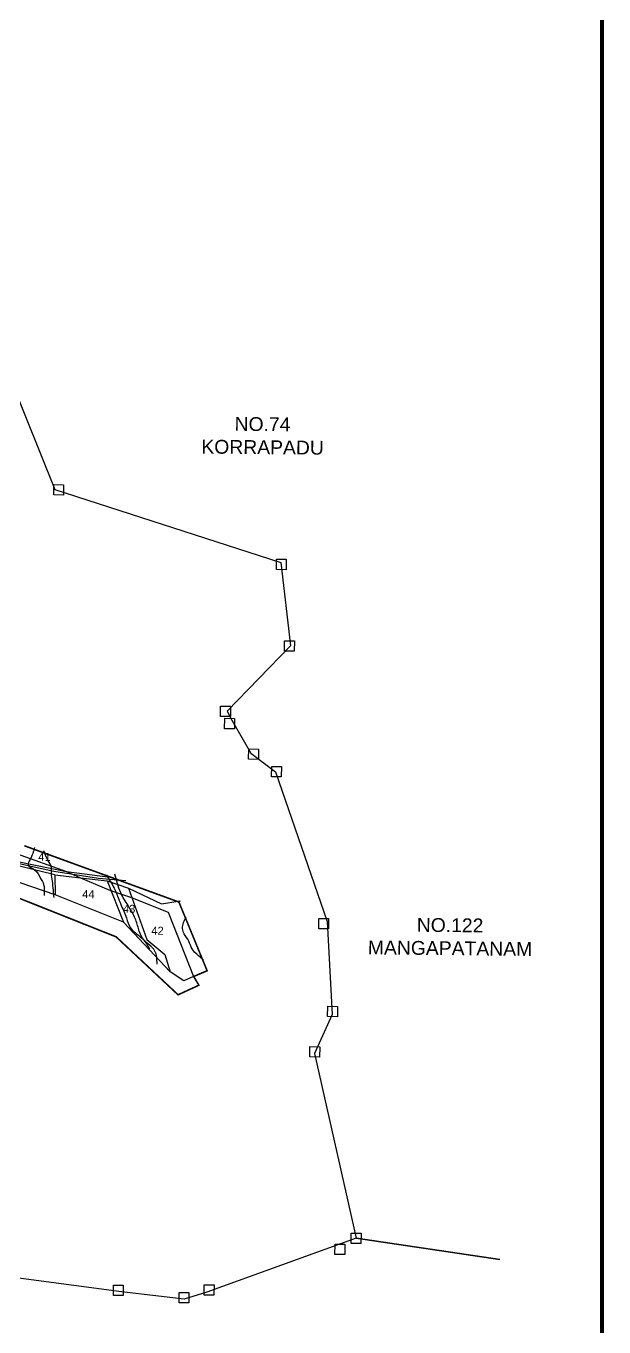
# Model space of a CAD drawing. Header units: inches. Extents: x 193816 to 219909, y 1622772 to 1631107.
# Drawn here: x 200782 to 202243, y 1626154 to 1629444 of the extents above; entities that cross this region are included whole.
import ezdxf
from ezdxf.enums import TextEntityAlignment as Align

# ---------------------------------------------------------------- set-up
doc = ezdxf.new("R2010")
doc.units = ezdxf.units.IN
doc.header["$LTSCALE"] = 15
doc.header["$MEASUREMENT"] = 0
for name, color, linetype in [('PLOT', 7, 'Continuous'), ('PLOT NO', 7, 'Continuous'), ('ROAD', 1, 'Continuous'), ('STREAM', 4, 'Continuous'), ('TEXT', 1, 'Continuous'), ('VILLAGE BOUNADRY', 5, 'Continuous'), ('VILLAGE BOUNADRY STONES', 1, 'Continuous')]:
    doc.layers.add(name, color=color, linetype=linetype)
doc.styles.get("Standard").update_dxf_attribs({"font": 'arial.ttf'})

msp = doc.modelspace()

# ---------------------------------------------------------------- linework, layer by layer
at = {"layer": 'PLOT'}
for points in [[(200627.4, 1627490.7), (200731.6, 1627376.6), (200756.7, 1627351.5), (200883.9, 1627305.5), (200994.9, 1627291.7)], [(201205.7, 1627040.2), (201181.1, 1627029.5), (201146.5, 1627051.8), (201028, 1627177.5), (200855.4, 1627246.6), (200537.9, 1627355.8), (200510, 1627361.7), (200417.6, 1627346.3), (200369.1, 1627361.6), (200317.3, 1627353), (200194.4, 1627384.4), (200153.1, 1627379.1), (200080.3, 1627345.9), (200042.2, 1627328.4), (199881.3, 1627298.2), (199657.5, 1627272.5), (199545.5, 1627260), (199467.1, 1627017.6)], [(200293.8, 1627381), (200431.4, 1627365.4), (200562.2, 1627373.4), (200620.4, 1627369), (200684.4, 1627358.6), (200722.7, 1627338.4), (200883.9, 1627305.5)], [(200854.9, 1627297.7), (200779, 1627315.9), (200707.7, 1627332.4), (200665.8, 1627348.6), (200537.9, 1627355.8)], [(200854.9, 1627297.7), (200919.9, 1627289.8)], [(200854.9, 1627297.7), (200855.4, 1627246.6)], [(200883.9, 1627305.5), (200919.9, 1627289.8), (200995.4, 1627257.6), (201045.7, 1627240.5), (201141.3, 1627203), (201205.7, 1627040.2)], [(200919.9, 1627289.8), (200987.2, 1627282), (201040.5, 1627263.5), (201124.4, 1627224), (201171.9, 1627231.4), (201168.4, 1627228.5)], [(200987.2, 1627282), (201028, 1627177.5)], [(201040.5, 1627263.5), (201087.2, 1627134), (201133, 1627096), (201146.5, 1627051.8)]]:
    msp.add_lwpolyline(points, dxfattribs=at)
at = {"layer": 'ROAD'}
msp.add_lwpolyline([(197864.3, 1627260.5), (198040.7, 1627239.6), (198245, 1627251.8), (198404.3, 1627235.3), (198535.1, 1627255.1), (198778.8, 1627254.3), (198972.9, 1627261.6), (199170.6, 1627265.1), (199470.2, 1627263.8), (199690.9, 1627298.1), (199949, 1627324), (200036.6, 1627339.3), (200107.6, 1627373.1), (200172.4, 1627395.1), (200211, 1627396), (200327, 1627368), (200431.6, 1627361.4), (200598.7, 1627367.5), (200657.4, 1627358.1), (200741.5, 1627331.3), (200851.7, 1627306.7), (200964.7, 1627289), (201034.5, 1627283.1)], dxfattribs=at)
at = {"layer": 'STREAM'}
for points in [[(200803.3, 1627366.7), (200791.9, 1627335.7), (200787, 1627321.7), (200803.5, 1627310.1), (200818.5, 1627288.1), (200824.7, 1627277.3), (200827.8, 1627257.3), (200827.7, 1627244.7)], [(200852.8, 1627240.4), (200850.8, 1627258.2), (200848.4, 1627281.5), (200846, 1627301.5), (200845.4, 1627319.3), (200836.3, 1627336), (200826.9, 1627357.9)], [(200985.2, 1627296.4), (201004.5, 1627263.3), (201021.6, 1627222.4), (201035.7, 1627188.2), (201046.2, 1627163), (201070.4, 1627140.9), (201085.8, 1627124.1), (201094.2, 1627110)], [(201113.1, 1627071.6), (201107.8, 1627104.5), (201076, 1627137.4), (201066.1, 1627161.3), (201056.4, 1627190.6), (201039.7, 1627219.7), (201021.5, 1627251.6), (201012.8, 1627275.4), (201006, 1627299.1)], [(201230.2, 1627081.9), (201218.1, 1627092.8), (201201.6, 1627110), (201193.3, 1627129.6), (201181.6, 1627148.3), (201177.7, 1627161.6), (201186.9, 1627191.5)]]:
    msp.add_spline(points, degree=3, dxfattribs=at)
at = {"layer": 'VILLAGE BOUNADRY', "color": 5, "const_width": 10}
msp.add_lwpolyline([(202238.4, 1623012.3), (193820.6, 1623012.3), (193820.6, 1630634.2), (202238.4, 1630634.2)], close=True, dxfattribs=at)
at = {"layer": 'VILLAGE BOUNADRY'}
msp.add_lwpolyline([(200667.8, 1628735.9), (200855, 1628271.8), (201426.5, 1628087.2), (201450.7, 1627876.7), (201290.2, 1627711.3), (201302.2, 1627688.1), (201350.3, 1627604.9), (201412.3, 1627558.1), (201543.1, 1627179.1), (201555.8, 1626944.2), (201511.4, 1626845.5), (201616.9, 1626378.3), (201980.4, 1626324.5), (201616.9, 1626378.3), (201239.4, 1626242.1), (201182.1, 1626223.7), (201022.8, 1626242.7), (200660.5, 1626291)], dxfattribs=at)
at = {"layer": 'VILLAGE BOUNADRY', "const_width": 4}
msp.add_lwpolyline([(200777.5, 1627370.9), (201044.9, 1627273.5), (201168.4, 1627228.5), (201239.8, 1627054.7), (201205.7, 1627040.2), (201218.9, 1627018.1), (201166.3, 1626993.9), (201009.8, 1627140.4), (200742.4, 1627246.9)], dxfattribs=at)
at = {"layer": 'VILLAGE BOUNADRY STONES'}
for points in [[(200852.2, 1628284.2), (200876.9, 1628284), (200876.6, 1628257.8), (200852, 1628258.1)], [(201415.1, 1628095.6), (201439.8, 1628095.3), (201439.5, 1628069.1), (201414.8, 1628069.4)], [(201435.8, 1627889.4), (201460.4, 1627889.2), (201460.2, 1627863), (201435.5, 1627863.3)], [(201274, 1627724), (201298.7, 1627723.8), (201298.5, 1627697.6), (201273.8, 1627697.9)], [(201284.3, 1627693.2), (201308.9, 1627693), (201308.7, 1627666.8), (201284, 1627667)], [(201345.1, 1627615.7), (201369.7, 1627615.5), (201369.5, 1627589.3), (201344.8, 1627589.6)], [(201403, 1627571.5), (201427.6, 1627571.2), (201427.4, 1627545.1), (201402.7, 1627545.3)], [(201522.4, 1627187.2), (201547.1, 1627187), (201546.8, 1627160.8), (201522.1, 1627161.1)], [(201544.7, 1626964.9), (201569.3, 1626964.7), (201569.1, 1626938.5), (201544.4, 1626938.7)], [(201499.7, 1626862.8), (201524.4, 1626862.6), (201524.1, 1626836.4), (201499.5, 1626836.7)], [(201604.4, 1626391.4), (201629, 1626391.1), (201628.8, 1626365), (201604.1, 1626365.2)], [(201563.4, 1626363.3), (201588, 1626363.1), (201587.8, 1626336.9), (201563.1, 1626337.1)], [(201003, 1626259.7), (201027.7, 1626259.4), (201027.4, 1626233.3), (201002.8, 1626233.5)], [(201168.9, 1626241), (201193.6, 1626240.8), (201193.3, 1626214.6), (201168.7, 1626214.8)], [(201232.6, 1626260.7), (201257.3, 1626260.5), (201257, 1626234.3), (201232.4, 1626234.5)]]:
    msp.add_lwpolyline(points, close=True, dxfattribs=at)

# ---------------------------------------------------------------- texts
at = {"layer": 'PLOT NO'}
for s, p in [('41', (200828.4, 1627342.9)), ('44', (200939.6, 1627248.5)), ('43', (201042.6, 1627211.4)), ('42', (201114.3, 1627156))]:
    msp.add_text(s, height=20.24, rotation=359.4473, dxfattribs=at).set_placement(p, align=Align.MIDDLE_CENTER)
at = {"layer": 'TEXT', "char_height": 35, "width": 392.727, "attachment_point": 1, "rotation": 359.4473}
for s, insert in [('\\pi128.75106;NO.74 \\P\\pi45.26197;KORRAPADU', (201180.7, 1628456.7)), ('\\pi115.26197;NO.122 \\P\\pi-7.79908;MANGAPATANAM', (201654.9, 1627189.5))]:
    msp.add_mtext(s, dxfattribs=dict(at, insert=insert))

doc.saveas('drawing.dxf')
